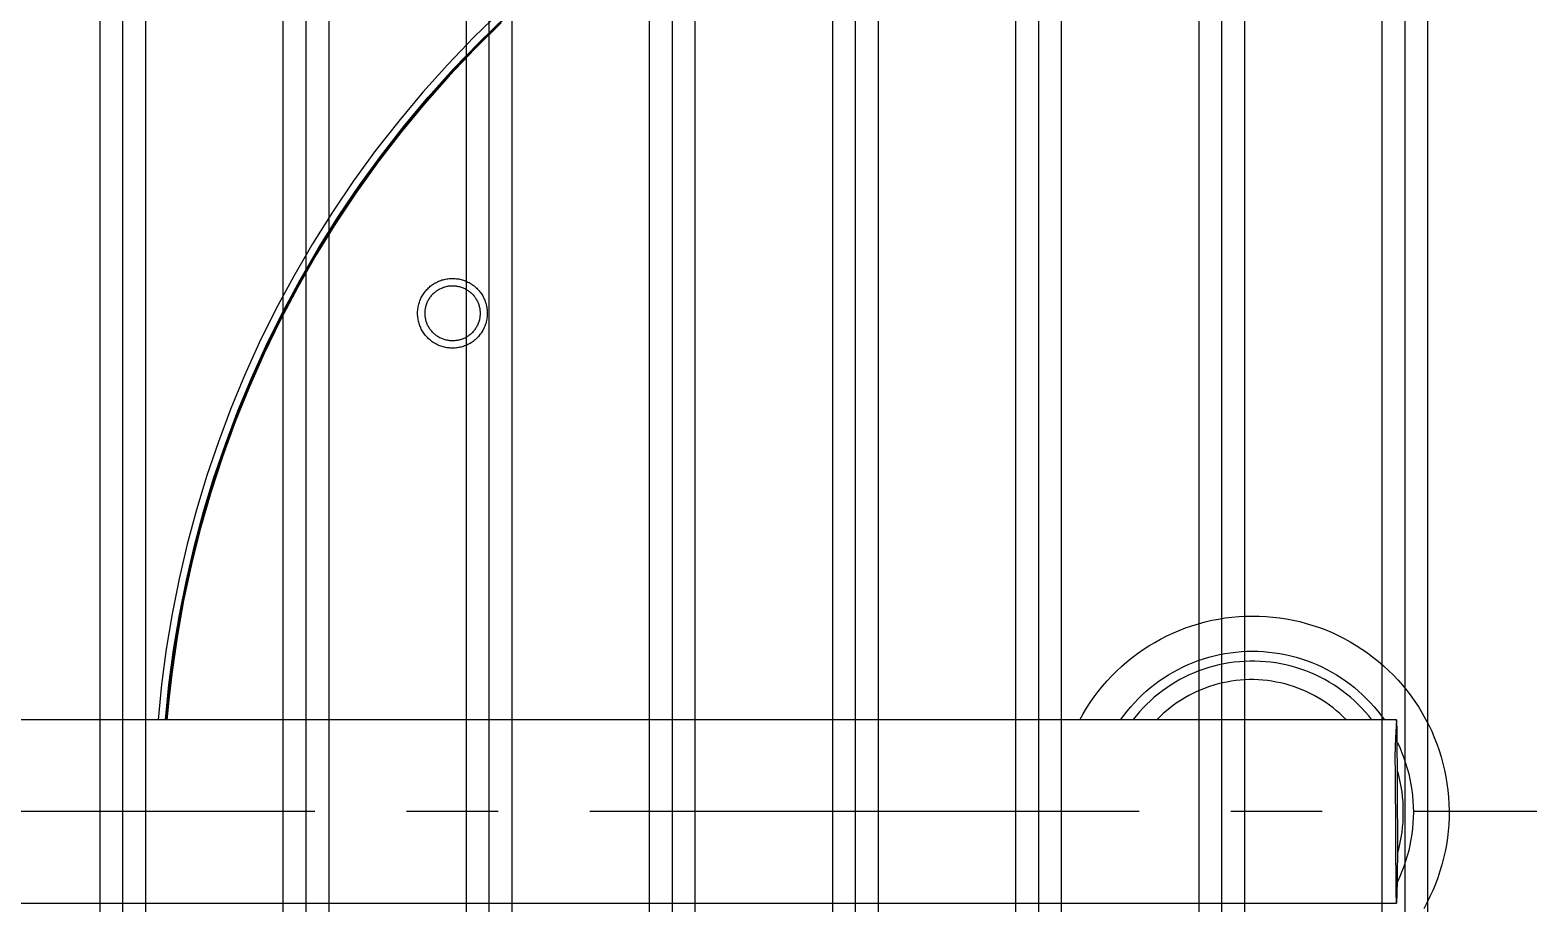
# Model space of a CAD drawing. Header units: inches. Extents: x -12478 to 399182, y -16583 to 525552.
# Drawn here: x 58400.9 to 58605.4, y 5633.4 to 5752.6 of the extents above; entities that cross this region are included whole.
import ezdxf

# ---------------------------------------------------------------- set-up
doc = ezdxf.new("R2010")
doc.units = ezdxf.units.IN
doc.header["$LTSCALE"] = 1000
doc.header["$MEASUREMENT"] = 0
doc.linetypes.add('CENTER2', pattern=[1.125, 0.75, -0.125, 0.125, -0.125])
doc.layers.add('8', color=8, linetype='Continuous')
doc.layers.add('A-ANNO-TXT3', color=252, linetype='Continuous')
doc.layers.add('Default', color=7, linetype='Continuous', true_color=0x000000)
doc.layers.add('Sanitary', color=253, linetype='Continuous', lineweight=0)

# ---------------------------------------------------------------- blocks, each defined once
blk = doc.blocks.new('Raindance S Showerpipe 300 1jet+thermostat 27114000 top')
at = {"layer": 'Default', "color": 0}
for p, q in [((328.28, -1071.24), (328.28, -1463.19)), ((353.28, -1463.19), (353.28, -1071.24)), ((358.13, -1294.62), (353.28, -1294.14)), ((353.28, -1295.14), (358.09, -1295.63)), ((358.09, -1295.73), (353.28, -1295.24)), ((356.42, -1295.64), (353.28, -1295.34)), ((359.55, -1296.01), (356.42, -1295.64)), ((358.09, -1295.63), (362.87, -1296.27)), ((362.87, -1296.37), (358.09, -1295.73)), ((362.96, -1295.27), (358.13, -1294.62)), ((364.58, -1296.74), (359.55, -1296.01)), ((362.87, -1296.27), (367.64, -1297.06)), ((367.64, -1297.17), (362.87, -1296.37)), ((367.76, -1296.07), (362.96, -1295.27)), ((372.54, -1297.03), (367.76, -1296.07)), ((369.58, -1297.64), (364.58, -1296.74)), ((367.64, -1297.06), (372.38, -1298.01)), ((372.37, -1298.12), (367.64, -1297.17)), ((374.54, -1298.71), (369.58, -1297.64)), ((377.07, -1299.22), (372.37, -1298.12)), ((372.38, -1298.01), (377.08, -1299.12)), ((377.28, -1298.14), (372.54, -1297.03)), ((381.98, -1299.4), (377.28, -1298.14)), ((379.47, -1299.95), (374.54, -1298.71)), ((381.74, -1300.48), (377.07, -1299.22)), ((377.08, -1299.12), (381.74, -1300.37)), ((384.35, -1301.35), (379.47, -1299.95)), ((381.74, -1300.37), (386.36, -1301.78)), ((386.36, -1301.88), (381.74, -1300.48)), ((386.64, -1300.82), (381.98, -1299.4)), ((389.18, -1302.93), (384.35, -1301.35)), ((386.36, -1301.78), (390.94, -1303.33)), ((390.93, -1303.44), (386.36, -1301.88)), ((391.25, -1302.38), (386.64, -1300.82)), ((395.81, -1304.1), (391.25, -1302.38)), ((393.96, -1304.66), (389.18, -1302.93)), ((395.45, -1305.14), (390.93, -1303.44)), ((390.94, -1303.33), (395.46, -1305.04)), ((400.31, -1305.96), (395.81, -1304.1)), ((398.67, -1306.56), (393.96, -1304.66)), ((399.91, -1306.99), (395.45, -1305.14)), ((395.46, -1305.04), (399.92, -1306.88)), ((403.31, -1308.62), (398.67, -1306.56)), ((404.75, -1307.97), (400.31, -1305.96)), ((404.31, -1308.98), (399.91, -1306.99)), ((399.92, -1306.88), (404.32, -1308.87)), ((407.89, -1310.84), (403.31, -1308.62)), ((409.34, -1310.24), (404.75, -1307.97)), ((408.94, -1311.26), (404.31, -1308.98)), ((404.32, -1308.87), (408.88, -1311.12)), ((413.85, -1312.66), (409.34, -1310.24)), ((412.38, -1313.21), (407.89, -1310.84)), ((408.88, -1311.12), (413.37, -1313.53)), ((413.49, -1313.7), (408.94, -1311.26)), ((418.28, -1315.23), (413.85, -1312.66)), ((416.79, -1315.73), (412.38, -1313.21)), ((413.37, -1313.53), (417.77, -1316.09)), ((417.94, -1316.3), (413.49, -1313.7)), ((421.11, -1318.4), (416.79, -1315.73)), ((417.77, -1316.09), (422.07, -1318.79)), ((422.31, -1319.05), (417.94, -1316.3)), ((422.62, -1317.95), (418.28, -1315.23)), ((425.34, -1321.22), (421.11, -1318.4)), ((422.07, -1318.79), (426.29, -1321.64)), ((426.86, -1320.82), (422.62, -1317.95)), ((426.58, -1321.96), (422.31, -1319.05)), ((431, -1323.84), (426.86, -1320.82)), ((429.47, -1324.18), (425.34, -1321.22)), ((426.29, -1321.64), (430.4, -1324.63)), ((430.74, -1325), (426.58, -1321.96)), ((433.49, -1327.28), (429.47, -1324.18)), ((430.4, -1324.63), (434.41, -1327.77)), ((434.8, -1328.19), (430.74, -1325)), ((435.04, -1326.99), (431, -1323.84)), ((438.97, -1330.28), (435.04, -1326.99)), ((437.41, -1330.52), (433.49, -1327.28)), ((434.41, -1327.77), (438.31, -1331.03)), ((438.74, -1331.52), (434.8, -1328.19)), ((405.21, -1331.19), (405.33, -1331.07)), ((405.33, -1331.07), (405.44, -1330.95)), ((405.44, -1330.95), (405.56, -1330.84)), ((405.56, -1330.84), (405.68, -1330.73)), ((405.68, -1330.73), (405.81, -1330.62)), ((405.81, -1330.62), (405.94, -1330.52)), ((405.94, -1330.52), (406.07, -1330.42)), ((406.07, -1330.42), (406.21, -1330.33)), ((406.21, -1330.33), (406.35, -1330.24)), ((406.35, -1330.24), (406.5, -1330.16)), ((406.5, -1330.16), (406.64, -1330.08)), ((406.64, -1330.08), (406.79, -1330.01)), ((406.75, -1331.19), (406.86, -1331.12)), ((406.79, -1330.01), (406.94, -1329.95)), ((406.86, -1331.12), (406.98, -1331.05)), ((406.94, -1329.95), (407.09, -1329.88)), ((406.98, -1331.05), (407.09, -1330.99)), ((407.09, -1329.88), (407.25, -1329.83)), ((407.09, -1330.99), (407.21, -1330.93)), ((407.21, -1330.93), (407.33, -1330.88)), ((407.25, -1329.83), (407.41, -1329.78)), ((407.33, -1330.88), (407.45, -1330.83)), ((407.41, -1329.78), (407.57, -1329.73)), ((407.45, -1330.83), (407.57, -1330.79)), ((407.57, -1329.73), (407.73, -1329.69)), ((407.57, -1330.79), (407.7, -1330.75)), ((407.7, -1330.75), (407.82, -1330.71)), ((407.73, -1329.69), (407.89, -1329.66)), ((407.82, -1330.71), (407.95, -1330.68)), ((407.89, -1329.66), (408.05, -1329.63)), ((407.95, -1330.68), (408.08, -1330.65)), ((408.05, -1329.63), (408.21, -1329.61)), ((408.08, -1330.65), (408.21, -1330.63)), ((408.21, -1329.61), (408.38, -1329.59)), ((408.21, -1330.63), (408.33, -1330.61)), ((408.33, -1330.61), (408.46, -1330.6)), ((408.38, -1329.59), (408.54, -1329.58)), ((408.46, -1330.6), (408.59, -1330.59)), ((408.54, -1329.58), (408.71, -1329.57)), ((408.59, -1330.59), (408.73, -1330.59)), ((408.71, -1329.57), (408.87, -1329.57)), ((408.73, -1330.59), (408.86, -1330.59)), ((408.86, -1330.59), (408.99, -1330.59)), ((408.87, -1329.57), (409.04, -1329.58)), ((408.99, -1330.59), (409.12, -1330.6)), ((409.04, -1329.58), (409.2, -1329.59)), ((409.12, -1330.6), (409.25, -1330.61)), ((409.2, -1329.59), (409.37, -1329.6)), ((409.25, -1330.61), (409.38, -1330.63)), ((409.37, -1329.6), (409.53, -1329.63)), ((409.38, -1330.63), (409.5, -1330.65)), ((409.5, -1330.65), (409.63, -1330.68)), ((409.53, -1329.63), (409.69, -1329.66)), ((409.63, -1330.68), (409.76, -1330.71)), ((409.69, -1329.66), (409.86, -1329.69)), ((409.76, -1330.71), (409.88, -1330.75)), ((409.86, -1329.69), (410.02, -1329.73)), ((409.88, -1330.75), (410.01, -1330.79)), ((410.01, -1330.79), (410.13, -1330.83)), ((410.02, -1329.73), (410.18, -1329.77)), ((410.13, -1330.83), (410.25, -1330.88)), ((410.18, -1329.77), (410.33, -1329.83)), ((410.25, -1330.88), (410.37, -1330.93)), ((410.33, -1329.83), (410.49, -1329.88)), ((410.37, -1330.93), (410.49, -1330.99)), ((410.49, -1329.88), (410.64, -1329.94)), ((410.49, -1330.99), (410.6, -1331.05)), ((410.6, -1331.05), (410.72, -1331.12)), ((410.64, -1329.94), (410.79, -1330.01)), ((410.72, -1331.12), (410.83, -1331.18)), ((410.79, -1330.01), (410.94, -1330.08)), ((410.94, -1330.08), (411.09, -1330.16)), ((411.09, -1330.16), (411.23, -1330.24)), ((411.23, -1330.24), (411.37, -1330.33)), ((411.37, -1330.33), (411.51, -1330.42)), ((411.51, -1330.42), (411.64, -1330.52)), ((411.64, -1330.52), (411.77, -1330.62)), ((411.77, -1330.62), (411.9, -1330.72)), ((411.9, -1330.72), (412.02, -1330.83)), ((412.02, -1330.83), (412.14, -1330.95)), ((412.14, -1330.95), (412.26, -1331.07)), ((412.26, -1331.07), (412.37, -1331.19)), ((441.21, -1333.89), (437.41, -1330.52)), ((438.31, -1331.03), (442.1, -1334.43)), ((442.78, -1333.7), (438.97, -1330.28)), ((404.16, -1333.23), (404.2, -1333.07)), ((404.2, -1333.07), (404.25, -1332.91)), ((404.25, -1332.91), (404.3, -1332.75)), ((404.3, -1332.75), (404.36, -1332.6)), ((404.36, -1332.6), (404.42, -1332.44)), ((404.42, -1332.44), (404.49, -1332.29)), ((404.49, -1332.29), (404.56, -1332.15)), ((404.56, -1332.15), (404.64, -1332)), ((404.64, -1332), (404.73, -1331.86)), ((404.73, -1331.86), (404.81, -1331.72)), ((404.81, -1331.72), (404.91, -1331.58)), ((404.91, -1331.58), (405.01, -1331.45)), ((405.01, -1331.45), (405.11, -1331.32)), ((405.11, -1331.32), (405.21, -1331.19)), ((405.2, -1333.22), (405.24, -1333.1)), ((405.24, -1333.1), (405.29, -1332.98)), ((405.29, -1332.98), (405.34, -1332.86)), ((405.34, -1332.86), (405.39, -1332.74)), ((405.39, -1332.74), (405.45, -1332.62)), ((405.45, -1332.62), (405.51, -1332.51)), ((405.51, -1332.51), (405.58, -1332.39)), ((405.58, -1332.39), (405.65, -1332.28)), ((405.65, -1332.28), (405.72, -1332.17)), ((405.72, -1332.17), (405.8, -1332.07)), ((405.8, -1332.07), (405.88, -1331.97)), ((405.88, -1331.97), (405.96, -1331.87)), ((405.96, -1331.87), (406.05, -1331.77)), ((406.05, -1331.77), (406.14, -1331.68)), ((406.14, -1331.68), (406.24, -1331.59)), ((406.24, -1331.59), (406.34, -1331.5)), ((406.34, -1331.5), (406.44, -1331.42)), ((406.44, -1331.42), (406.54, -1331.34)), ((406.54, -1331.34), (406.64, -1331.26)), ((406.64, -1331.26), (406.75, -1331.19)), ((410.83, -1331.18), (410.94, -1331.26)), ((410.94, -1331.26), (411.04, -1331.33)), ((411.04, -1331.33), (411.15, -1331.41)), ((411.15, -1331.41), (411.25, -1331.5)), ((411.25, -1331.5), (411.34, -1331.58)), ((411.34, -1331.58), (411.44, -1331.67)), ((411.44, -1331.67), (411.53, -1331.77)), ((411.53, -1331.77), (411.62, -1331.86)), ((411.62, -1331.86), (411.7, -1331.96)), ((411.7, -1331.96), (411.78, -1332.07)), ((411.78, -1332.07), (411.86, -1332.17)), ((411.86, -1332.17), (411.93, -1332.28)), ((411.93, -1332.28), (412, -1332.39)), ((412, -1332.39), (412.07, -1332.5)), ((412.07, -1332.5), (412.13, -1332.62)), ((412.13, -1332.62), (412.19, -1332.73)), ((412.19, -1332.73), (412.24, -1332.85)), ((412.24, -1332.85), (412.29, -1332.97)), ((412.29, -1332.97), (412.34, -1333.09)), ((412.34, -1333.09), (412.38, -1333.22)), ((412.37, -1331.19), (412.48, -1331.31)), ((412.38, -1333.22), (412.42, -1333.34)), ((412.48, -1331.31), (412.58, -1331.44)), ((412.58, -1331.44), (412.68, -1331.58)), ((412.68, -1331.58), (412.77, -1331.71)), ((412.77, -1331.71), (412.86, -1331.85)), ((412.86, -1331.85), (412.94, -1331.99)), ((412.94, -1331.99), (413.02, -1332.14)), ((413.02, -1332.14), (413.09, -1332.29)), ((413.09, -1332.29), (413.16, -1332.44)), ((413.16, -1332.44), (413.23, -1332.59)), ((413.23, -1332.59), (413.28, -1332.75)), ((413.28, -1332.75), (413.34, -1332.9)), ((413.34, -1332.9), (413.38, -1333.06)), ((413.38, -1333.06), (413.42, -1333.22)), ((413.42, -1333.22), (413.46, -1333.38)), ((442.57, -1334.98), (438.74, -1331.52)), ((404.03, -1334.37), (404.04, -1334.21)), ((404.04, -1334.54), (404.03, -1334.37)), ((404.04, -1334.04), (404.06, -1333.88)), ((404.04, -1334.21), (404.04, -1334.04)), ((404.05, -1334.7), (404.04, -1334.54)), ((404.06, -1334.87), (404.05, -1334.7)), ((404.06, -1333.88), (404.07, -1333.72)), ((404.09, -1335.03), (404.06, -1334.87)), ((404.07, -1333.72), (404.1, -1333.55)), ((404.11, -1335.2), (404.09, -1335.03)), ((404.1, -1333.55), (404.13, -1333.39)), ((404.15, -1335.36), (404.11, -1335.2)), ((404.13, -1333.39), (404.16, -1333.23)), ((405.03, -1334.25), (405.04, -1334.12)), ((405.03, -1334.38), (405.03, -1334.25)), ((405.04, -1334.51), (405.03, -1334.38)), ((405.04, -1334.12), (405.05, -1333.99)), ((405.04, -1334.64), (405.04, -1334.51)), ((405.06, -1334.77), (405.04, -1334.64)), ((405.05, -1333.99), (405.06, -1333.86)), ((405.06, -1333.86), (405.08, -1333.73)), ((405.07, -1334.9), (405.06, -1334.77)), ((405.1, -1335.03), (405.07, -1334.9)), ((405.08, -1333.73), (405.11, -1333.6)), ((405.12, -1335.16), (405.1, -1335.03)), ((405.11, -1333.6), (405.13, -1333.47)), ((405.15, -1335.28), (405.12, -1335.16)), ((405.13, -1333.47), (405.17, -1333.35)), ((405.17, -1333.35), (405.2, -1333.22)), ((412.42, -1333.34), (412.45, -1333.47)), ((412.47, -1335.15), (412.44, -1335.28)), ((412.45, -1333.47), (412.48, -1333.6)), ((412.49, -1335.02), (412.47, -1335.15)), ((412.48, -1333.6), (412.5, -1333.73)), ((412.51, -1334.9), (412.49, -1335.02)), ((412.5, -1333.73), (412.52, -1333.85)), ((412.53, -1334.77), (412.51, -1334.9)), ((412.52, -1333.85), (412.54, -1333.98)), ((412.54, -1334.64), (412.53, -1334.77)), ((412.54, -1333.98), (412.55, -1334.11)), ((412.55, -1334.51), (412.54, -1334.64)), ((412.55, -1334.11), (412.55, -1334.25)), ((412.55, -1334.25), (412.55, -1334.38)), ((412.55, -1334.38), (412.55, -1334.51)), ((413.48, -1335.19), (413.44, -1335.35)), ((413.46, -1333.38), (413.49, -1333.55)), ((413.5, -1335.03), (413.48, -1335.19)), ((413.49, -1333.55), (413.51, -1333.71)), ((413.52, -1334.86), (413.5, -1335.03)), ((413.51, -1333.71), (413.53, -1333.87)), ((413.54, -1334.7), (413.52, -1334.86)), ((413.53, -1333.87), (413.55, -1334.04)), ((413.55, -1334.53), (413.54, -1334.7)), ((413.55, -1334.04), (413.55, -1334.2)), ((413.55, -1334.2), (413.55, -1334.37)), ((413.55, -1334.37), (413.55, -1334.53)), ((444.9, -1337.38), (441.21, -1333.89)), ((442.1, -1334.43), (445.77, -1337.96)), ((446.28, -1338.58), (442.57, -1334.98)), ((446.47, -1337.25), (442.78, -1333.7)), ((404.18, -1335.52), (404.15, -1335.36)), ((404.23, -1335.68), (404.18, -1335.52)), ((404.28, -1335.84), (404.23, -1335.68)), ((404.33, -1335.99), (404.28, -1335.84)), ((404.39, -1336.14), (404.33, -1335.99)), ((404.46, -1336.3), (404.39, -1336.14)), ((404.53, -1336.45), (404.46, -1336.3)), ((404.61, -1336.59), (404.53, -1336.45)), ((404.69, -1336.74), (404.61, -1336.59)), ((404.77, -1336.88), (404.69, -1336.74)), ((404.86, -1337.02), (404.77, -1336.88)), ((404.96, -1337.15), (404.86, -1337.02)), ((405.06, -1337.28), (404.96, -1337.15)), ((405.16, -1337.41), (405.06, -1337.28)), ((405.19, -1335.41), (405.15, -1335.28)), ((405.23, -1335.53), (405.19, -1335.41)), ((405.27, -1335.66), (405.23, -1335.53)), ((405.32, -1335.78), (405.27, -1335.66)), ((405.37, -1335.9), (405.32, -1335.78)), ((405.42, -1336.02), (405.37, -1335.9)), ((405.48, -1336.13), (405.42, -1336.02)), ((405.55, -1336.25), (405.48, -1336.13)), ((405.62, -1336.36), (405.55, -1336.25)), ((405.69, -1336.47), (405.62, -1336.36)), ((405.76, -1336.57), (405.69, -1336.47)), ((405.84, -1336.68), (405.76, -1336.57)), ((405.93, -1336.78), (405.84, -1336.68)), ((406.01, -1336.88), (405.93, -1336.78)), ((406.1, -1336.97), (406.01, -1336.88)), ((406.19, -1337.06), (406.1, -1336.97)), ((406.29, -1337.15), (406.19, -1337.06)), ((406.39, -1337.24), (406.29, -1337.15)), ((406.49, -1337.32), (406.39, -1337.24)), ((411.2, -1337.23), (411.1, -1337.32)), ((411.3, -1337.15), (411.2, -1337.23)), ((411.4, -1337.06), (411.3, -1337.15)), ((411.49, -1336.97), (411.4, -1337.06)), ((411.58, -1336.87), (411.49, -1336.97)), ((411.66, -1336.77), (411.58, -1336.87)), ((411.75, -1336.67), (411.66, -1336.77)), ((411.82, -1336.57), (411.75, -1336.67)), ((411.9, -1336.46), (411.82, -1336.57)), ((411.97, -1336.35), (411.9, -1336.46)), ((412.04, -1336.24), (411.97, -1336.35)), ((412.1, -1336.13), (412.04, -1336.24)), ((412.16, -1336.01), (412.1, -1336.13)), ((412.22, -1335.89), (412.16, -1336.01)), ((412.27, -1335.77), (412.22, -1335.89)), ((412.32, -1335.65), (412.27, -1335.77)), ((412.36, -1335.53), (412.32, -1335.65)), ((412.4, -1335.41), (412.36, -1335.53)), ((412.44, -1335.28), (412.4, -1335.41)), ((412.53, -1337.28), (412.43, -1337.4)), ((412.63, -1337.15), (412.53, -1337.28)), ((412.73, -1337.01), (412.63, -1337.15)), ((412.82, -1336.87), (412.73, -1337.01)), ((412.9, -1336.73), (412.82, -1336.87)), ((412.99, -1336.59), (412.9, -1336.73)), ((413.06, -1336.44), (412.99, -1336.59)), ((413.13, -1336.29), (413.06, -1336.44)), ((413.2, -1336.14), (413.13, -1336.29)), ((413.26, -1335.99), (413.2, -1336.14)), ((413.31, -1335.83), (413.26, -1335.99)), ((413.36, -1335.67), (413.31, -1335.83)), ((413.41, -1335.51), (413.36, -1335.67)), ((413.44, -1335.35), (413.41, -1335.51)), ((450.04, -1340.92), (446.47, -1337.25)), ((405.27, -1337.53), (405.16, -1337.41)), ((405.39, -1337.65), (405.27, -1337.53)), ((405.5, -1337.77), (405.39, -1337.65)), ((405.63, -1337.88), (405.5, -1337.77)), ((405.75, -1337.99), (405.63, -1337.88)), ((405.88, -1338.09), (405.75, -1337.99)), ((406.01, -1338.19), (405.88, -1338.09)), ((406.15, -1338.29), (406.01, -1338.19)), ((406.29, -1338.38), (406.15, -1338.29)), ((406.43, -1338.46), (406.29, -1338.38)), ((406.57, -1338.54), (406.43, -1338.46)), ((406.6, -1337.4), (406.49, -1337.32)), ((406.72, -1338.61), (406.57, -1338.54)), ((406.7, -1337.47), (406.6, -1337.4)), ((406.81, -1337.54), (406.7, -1337.47)), ((406.87, -1338.68), (406.72, -1338.61)), ((406.92, -1337.61), (406.81, -1337.54)), ((407.02, -1338.75), (406.87, -1338.68)), ((407.04, -1337.67), (406.92, -1337.61)), ((407.18, -1338.81), (407.02, -1338.75)), ((407.15, -1337.73), (407.04, -1337.67)), ((407.27, -1337.79), (407.15, -1337.73)), ((407.33, -1338.86), (407.18, -1338.81)), ((407.39, -1337.84), (407.27, -1337.79)), ((407.49, -1338.91), (407.33, -1338.86)), ((407.52, -1337.88), (407.39, -1337.84)), ((407.65, -1338.95), (407.49, -1338.91)), ((407.64, -1337.92), (407.52, -1337.88)), ((407.76, -1337.96), (407.64, -1337.92)), ((407.81, -1338.99), (407.65, -1338.95)), ((407.89, -1338), (407.76, -1337.96)), ((407.98, -1339.02), (407.81, -1338.99)), ((408.02, -1338.02), (407.89, -1338)), ((408.14, -1339.04), (407.98, -1339.02)), ((408.15, -1338.05), (408.02, -1338.02)), ((408.3, -1339.06), (408.14, -1339.04)), ((408.27, -1338.07), (408.15, -1338.05)), ((408.4, -1338.09), (408.27, -1338.07)), ((408.47, -1339.08), (408.3, -1339.06)), ((408.53, -1338.1), (408.4, -1338.09)), ((408.63, -1339.09), (408.47, -1339.08)), ((408.66, -1338.1), (408.53, -1338.1)), ((408.8, -1339.09), (408.63, -1339.09)), ((408.8, -1338.11), (408.66, -1338.1)), ((408.93, -1338.1), (408.8, -1338.11)), ((408.96, -1339.09), (408.8, -1339.09)), ((409.06, -1338.1), (408.93, -1338.1)), ((409.13, -1339.08), (408.96, -1339.09)), ((409.19, -1338.09), (409.06, -1338.1)), ((409.29, -1339.06), (409.13, -1339.08)), ((409.32, -1338.07), (409.19, -1338.09)), ((409.46, -1339.04), (409.29, -1339.06)), ((409.44, -1338.05), (409.32, -1338.07)), ((409.57, -1338.02), (409.44, -1338.05)), ((409.62, -1339.02), (409.46, -1339.04)), ((409.7, -1337.99), (409.57, -1338.02)), ((409.78, -1338.99), (409.62, -1339.02)), ((409.83, -1337.96), (409.7, -1337.99)), ((409.94, -1338.95), (409.78, -1338.99)), ((409.95, -1337.92), (409.83, -1337.96)), ((410.1, -1338.91), (409.94, -1338.95)), ((410.07, -1337.88), (409.95, -1337.92)), ((410.2, -1337.83), (410.07, -1337.88)), ((410.26, -1338.86), (410.1, -1338.91)), ((410.32, -1337.78), (410.2, -1337.83)), ((410.42, -1338.81), (410.26, -1338.86)), ((410.43, -1337.73), (410.32, -1337.78)), ((410.57, -1338.75), (410.42, -1338.81)), ((410.55, -1337.67), (410.43, -1337.73)), ((410.67, -1337.61), (410.55, -1337.67)), ((410.72, -1338.68), (410.57, -1338.75)), ((410.78, -1337.54), (410.67, -1337.61)), ((410.87, -1338.61), (410.72, -1338.68)), ((410.89, -1337.47), (410.78, -1337.54)), ((411.02, -1338.54), (410.87, -1338.61)), ((410.99, -1337.39), (410.89, -1337.47)), ((411.1, -1337.32), (410.99, -1337.39)), ((411.17, -1338.46), (411.02, -1338.54)), ((411.31, -1338.37), (411.17, -1338.46)), ((411.45, -1338.28), (411.31, -1338.37)), ((411.58, -1338.19), (411.45, -1338.28)), ((411.71, -1338.09), (411.58, -1338.19)), ((411.84, -1337.99), (411.71, -1338.09)), ((411.97, -1337.88), (411.84, -1337.99)), ((412.09, -1337.77), (411.97, -1337.88)), ((412.21, -1337.65), (412.09, -1337.77)), ((412.32, -1337.53), (412.21, -1337.65)), ((412.43, -1337.4), (412.32, -1337.53)), ((448.46, -1341), (444.9, -1337.38)), ((445.77, -1337.96), (449.31, -1341.6)), ((449.85, -1342.3), (446.28, -1338.58)), ((353.28, -1419.95), (354.1, -1420.41)), ((354.1, -1420.41), (354.89, -1420.89)), ((354.89, -1420.89), (355.68, -1421.39)), ((355.68, -1421.39), (356.44, -1421.93)), ((356.44, -1421.93), (357.18, -1422.49)), ((357.18, -1422.49), (357.91, -1423.08)), ((357.91, -1423.08), (358.61, -1423.69)), ((358.61, -1423.69), (359.29, -1424.32)), ((359.29, -1424.32), (359.95, -1424.98)), ((359.95, -1424.98), (360.59, -1425.66)), ((353.28, -1425.52), (353.89, -1425.96)), ((353.84, -1427.64), (353.28, -1427.19)), ((353.89, -1425.96), (354.49, -1426.43)), ((354.49, -1426.43), (355.07, -1426.91)), ((355.07, -1426.91), (355.63, -1427.41)), ((360.59, -1425.66), (361.2, -1426.37)), ((361.2, -1426.37), (361.79, -1427.09)), ((361.79, -1427.09), (362.35, -1427.83)), ((354.38, -1428.1), (353.84, -1427.64)), ((354.9, -1428.58), (354.38, -1428.1)), ((355.41, -1429.08), (354.9, -1428.58)), ((355.9, -1429.59), (355.41, -1429.08)), ((355.63, -1427.41), (356.17, -1427.93)), ((356.17, -1427.93), (356.7, -1428.47)), ((356.7, -1428.47), (357.2, -1429.03)), ((357.2, -1429.03), (357.69, -1429.61)), ((362.35, -1427.83), (362.88, -1428.6)), ((362.88, -1428.6), (363.39, -1429.38)), ((353.72, -1430.89), (353.28, -1430.46)), ((354.14, -1431.34), (353.72, -1430.89)), ((354.54, -1431.8), (354.14, -1431.34)), ((356.37, -1430.13), (355.9, -1429.59)), ((356.82, -1430.67), (356.37, -1430.13)), ((357.25, -1431.24), (356.82, -1430.67)), ((357.67, -1431.82), (357.25, -1431.24)), ((357.69, -1429.61), (358.16, -1430.2)), ((358.16, -1430.2), (358.61, -1430.8)), ((358.61, -1430.8), (359.03, -1431.43)), ((363.39, -1429.38), (363.87, -1430.18)), ((363.87, -1430.18), (364.32, -1430.99)), ((364.32, -1430.99), (364.75, -1431.82)), ((354.93, -1432.28), (354.54, -1431.8)), ((355.3, -1432.77), (354.93, -1432.28)), ((355.66, -1433.27), (355.3, -1432.77)), ((355.99, -1433.79), (355.66, -1433.27)), ((358.06, -1432.41), (357.67, -1431.82)), ((358.43, -1433.01), (358.06, -1432.41)), ((358.79, -1433.63), (358.43, -1433.01)), ((359.03, -1431.43), (359.44, -1432.06)), ((359.44, -1432.06), (359.82, -1432.71)), ((359.82, -1432.71), (360.18, -1433.37)), ((360.18, -1433.37), (360.51, -1434.05)), ((364.75, -1431.82), (365.14, -1432.67)), ((365.14, -1432.67), (365.51, -1433.52)), ((356.31, -1434.31), (355.99, -1433.79)), ((356.62, -1434.85), (356.31, -1434.31)), ((356.9, -1435.4), (356.62, -1434.85)), ((357.16, -1435.95), (356.9, -1435.4)), ((359.12, -1434.26), (358.79, -1433.63)), ((359.42, -1434.9), (359.12, -1434.26)), ((359.71, -1435.55), (359.42, -1434.9)), ((360.51, -1434.05), (360.83, -1434.73)), ((360.83, -1434.73), (361.12, -1435.43)), ((361.12, -1435.43), (361.38, -1436.13)), ((365.51, -1433.52), (365.84, -1434.39)), ((365.84, -1434.39), (366.15, -1435.27)), ((366.15, -1435.27), (366.42, -1436.16)), ((357.41, -1436.51), (357.16, -1435.95)), ((357.63, -1437.09), (357.41, -1436.51)), ((357.84, -1437.67), (357.63, -1437.09)), ((359.97, -1436.21), (359.71, -1435.55)), ((360.21, -1436.88), (359.97, -1436.21)), ((360.43, -1437.56), (360.21, -1436.88)), ((361.38, -1436.13), (361.63, -1436.85)), ((361.63, -1436.85), (361.84, -1437.57)), ((366.42, -1436.16), (366.66, -1437.06)), ((366.66, -1437.06), (366.88, -1437.97)), ((358.03, -1438.25), (357.84, -1437.67)), ((358.19, -1438.84), (358.03, -1438.25)), ((358.34, -1439.44), (358.19, -1438.84)), ((358.46, -1440.04), (358.34, -1439.44)), ((360.63, -1438.24), (360.43, -1437.56)), ((360.8, -1438.93), (360.63, -1438.24)), ((360.94, -1439.63), (360.8, -1438.93)), ((361.84, -1437.57), (362.03, -1438.3)), ((362.03, -1438.3), (362.2, -1439.03)), ((362.2, -1439.03), (362.34, -1439.77)), ((366.88, -1437.97), (367.05, -1438.88)), ((367.05, -1438.88), (367.2, -1439.8)), ((358.57, -1440.65), (358.46, -1440.04)), ((358.65, -1441.26), (358.57, -1440.65)), ((358.72, -1441.87), (358.65, -1441.26)), ((361.06, -1440.33), (360.94, -1439.63)), ((361.16, -1441.03), (361.06, -1440.33)), ((361.23, -1441.74), (361.16, -1441.03)), ((362.34, -1439.77), (362.46, -1440.52)), ((362.46, -1440.52), (362.55, -1441.27)), ((362.55, -1441.27), (362.61, -1442.02)), ((367.2, -1439.8), (367.32, -1440.73)), ((367.32, -1440.73), (367.4, -1441.66)), ((358.76, -1442.49), (358.72, -1441.87)), ((358.78, -1443.1), (358.76, -1442.49)), ((358.78, -1443.71), (358.78, -1443.1)), ((361.28, -1442.45), (361.23, -1441.74)), ((361.31, -1443.16), (361.28, -1442.45)), ((361.31, -1443.87), (361.31, -1443.16)), ((362.61, -1442.02), (362.65, -1442.77)), ((362.65, -1442.77), (362.66, -1443.52)), ((362.66, -1443.52), (362.65, -1444.28)), ((367.4, -1441.66), (367.45, -1442.59)), ((367.45, -1442.59), (367.47, -1443.52)), ((367.47, -1443.52), (367.46, -1444.45)), ((358.57, -1446.16), (358.65, -1445.56)), ((358.65, -1445.56), (358.72, -1444.94)), ((358.72, -1444.94), (358.76, -1444.33)), ((358.76, -1444.33), (358.78, -1443.71)), ((361.16, -1446), (361.23, -1445.29)), ((361.23, -1445.29), (361.28, -1444.58)), ((361.28, -1444.58), (361.31, -1443.87)), ((362.61, -1445.03), (362.55, -1445.78)), ((362.65, -1444.28), (362.61, -1445.03)), ((367.41, -1445.38), (367.33, -1446.31)), ((367.46, -1444.45), (367.41, -1445.38)), ((358.19, -1447.97), (358.34, -1447.37)), ((358.34, -1447.37), (358.46, -1446.77)), ((358.46, -1446.77), (358.57, -1446.16)), ((360.8, -1448.1), (360.94, -1447.4)), ((360.94, -1447.4), (361.06, -1446.7)), ((361.06, -1446.7), (361.16, -1446)), ((362.34, -1447.27), (362.2, -1448.01)), ((362.46, -1446.53), (362.34, -1447.27)), ((362.55, -1445.78), (362.46, -1446.53)), ((367.22, -1447.24), (367.08, -1448.16)), ((367.33, -1446.31), (367.22, -1447.24)), ((357.41, -1450.3), (357.63, -1449.73)), ((357.63, -1449.73), (357.84, -1449.15)), ((357.84, -1449.15), (358.03, -1448.56)), ((358.03, -1448.56), (358.19, -1447.97)), ((360.21, -1450.15), (360.43, -1449.47)), ((360.43, -1449.47), (360.63, -1448.79)), ((360.63, -1448.79), (360.8, -1448.1)), ((361.84, -1449.48), (361.63, -1450.2)), ((362.03, -1448.75), (361.84, -1449.48)), ((362.2, -1448.01), (362.03, -1448.75)), ((366.9, -1449.07), (366.7, -1449.98)), ((367.08, -1448.16), (366.9, -1449.07)), ((356.62, -1451.97), (356.9, -1451.42)), ((356.9, -1451.42), (357.16, -1450.86)), ((357.16, -1450.86), (357.41, -1450.3)), ((359.42, -1452.13), (359.71, -1451.48)), ((359.71, -1451.48), (359.97, -1450.82)), ((359.97, -1450.82), (360.21, -1450.15)), ((361.12, -1451.62), (360.83, -1452.32)), ((361.38, -1450.91), (361.12, -1451.62)), ((361.63, -1450.2), (361.38, -1450.91)), ((366.19, -1451.77), (365.89, -1452.66)), ((366.46, -1450.88), (366.19, -1451.77)), ((366.7, -1449.98), (366.46, -1450.88)), ((355.3, -1454.04), (355.66, -1453.54)), ((355.66, -1453.54), (355.99, -1453.03)), ((355.99, -1453.03), (356.31, -1452.5)), ((356.31, -1452.5), (356.62, -1451.97)), ((358.43, -1454.02), (358.79, -1453.4)), ((358.79, -1453.4), (359.12, -1452.77)), ((359.12, -1452.77), (359.42, -1452.13)), ((360.18, -1453.67), (359.82, -1454.34)), ((360.51, -1453), (360.18, -1453.67)), ((360.83, -1452.32), (360.51, -1453)), ((365.56, -1453.53), (365.2, -1454.39)), ((365.89, -1452.66), (365.56, -1453.53)), ((353.72, -1455.92), (354.14, -1455.47)), ((354.14, -1455.47), (354.54, -1455.01)), ((354.54, -1455.01), (354.93, -1454.53)), ((354.93, -1454.53), (355.3, -1454.04)), ((356.82, -1456.36), (357.25, -1455.79)), ((357.25, -1455.79), (357.67, -1455.22)), ((357.67, -1455.22), (358.06, -1454.62)), ((358.06, -1454.62), (358.43, -1454.02)), ((359.03, -1455.62), (358.61, -1456.24)), ((359.44, -1454.99), (359.03, -1455.62)), ((359.82, -1454.34), (359.44, -1454.99)), ((364.81, -1455.23), (364.39, -1456.06)), ((365.2, -1454.39), (364.81, -1455.23)), ((353.28, -1456.36), (353.72, -1455.92)), ((354.9, -1458.45), (355.41, -1457.95)), ((355.41, -1457.95), (355.9, -1457.44)), ((355.9, -1457.44), (356.37, -1456.91)), ((356.37, -1456.91), (356.82, -1456.36)), ((357.69, -1457.44), (357.2, -1458.02)), ((358.16, -1456.85), (357.69, -1457.44)), ((358.61, -1456.24), (358.16, -1456.85)), ((363.46, -1457.68), (362.96, -1458.47)), ((363.94, -1456.88), (363.46, -1457.68)), ((364.39, -1456.06), (363.94, -1456.88)), ((353.28, -1459.84), (353.84, -1459.4)), ((353.84, -1459.4), (354.38, -1458.93)), ((354.38, -1458.93), (354.9, -1458.45)), ((355.63, -1459.64), (355.07, -1460.14)), ((356.17, -1459.11), (355.63, -1459.64)), ((356.7, -1458.57), (356.17, -1459.11)), ((357.2, -1458.02), (356.7, -1458.57)), ((361.87, -1459.98), (361.29, -1460.7)), ((362.43, -1459.23), (361.87, -1459.98)), ((362.96, -1458.47), (362.43, -1459.23)), ((353.89, -1461.08), (353.28, -1461.53)), ((354.49, -1460.62), (353.89, -1461.08)), ((355.07, -1460.14), (354.49, -1460.62)), ((360.68, -1461.41), (360.05, -1462.1)), ((361.29, -1460.7), (360.68, -1461.41)), ((328.29, -1463.18), (328.28, -1463.18)), ((328.28, -1463.18), (328.28, -1463.18)), ((328.28, -1463.18), (328.28, -1463.18)), ((328.28, -1463.18), (328.28, -1463.19)), ((328.28, -1463.19), (328.28, -1463.19)), ((328.28, -1463.19), (328.28, -1463.19)), ((328.28, -1463.19), (328.28, -1463.19)), ((328.28, -1463.19), (328.29, -1463.19)), ((328.3, -1463.18), (328.29, -1463.18)), ((328.29, -1463.18), (328.29, -1463.18)), ((328.29, -1463.18), (328.29, -1463.18)), ((328.29, -1463.18), (328.29, -1463.18)), ((328.29, -1463.19), (328.29, -1463.19)), ((328.29, -1463.19), (328.29, -1463.19)), ((328.29, -1463.19), (328.29, -1463.2)), ((328.29, -1463.2), (328.3, -1463.2)), ((328.31, -1463.17), (328.3, -1463.17)), ((328.3, -1463.17), (328.3, -1463.18)), ((328.3, -1463.2), (328.3, -1463.2)), ((328.3, -1463.2), (328.31, -1463.2)), ((328.32, -1463.17), (328.31, -1463.17)), ((328.31, -1463.17), (328.31, -1463.17)), ((328.31, -1463.2), (328.31, -1463.2)), ((328.31, -1463.2), (328.32, -1463.2)), ((328.34, -1463.17), (328.32, -1463.17)), ((328.32, -1463.17), (328.32, -1463.17)), ((328.32, -1463.2), (328.32, -1463.2)), ((328.32, -1463.2), (328.34, -1463.21)), ((328.35, -1463.16), (328.34, -1463.17)), ((328.34, -1463.21), (328.35, -1463.21)), ((328.37, -1463.16), (328.35, -1463.16)), ((328.35, -1463.21), (328.39, -1463.22)), ((328.41, -1463.16), (328.37, -1463.16)), ((328.39, -1463.22), (328.44, -1463.22)), ((328.51, -1463.14), (328.41, -1463.16)), ((328.44, -1463.22), (328.56, -1463.23)), ((328.63, -1463.13), (328.51, -1463.14)), ((328.56, -1463.23), (328.71, -1463.24)), ((329.37, -1463.1), (328.63, -1463.13)), ((328.71, -1463.24), (329.1, -1463.26)), ((329.1, -1463.26), (331.84, -1463.34)), ((345.88, -1462.99), (329.37, -1463.1)), ((331.89, -1463.64), (331.2, -1463.33)), ((331.84, -1463.34), (335.68, -1463.39)), ((332.59, -1463.93), (331.89, -1463.64)), ((333.29, -1464.2), (332.59, -1463.93)), ((335.22, -1463.38), (335.89, -1463.55)), ((335.68, -1463.39), (352.19, -1463.28)), ((335.89, -1463.55), (336.57, -1463.7)), ((336.57, -1463.7), (337.25, -1463.83)), ((337.25, -1463.83), (337.94, -1463.94)), ((337.94, -1463.94), (338.62, -1464.02)), ((338.62, -1464.02), (339.31, -1464.08)), ((339.31, -1464.08), (340.01, -1464.11)), ((341.39, -1464.11), (342.08, -1464.08)), ((342.08, -1464.08), (342.77, -1464.02)), ((342.77, -1464.02), (343.46, -1463.94)), ((343.46, -1463.94), (344.15, -1463.83)), ((344.15, -1463.83), (344.83, -1463.71)), ((344.83, -1463.71), (345.51, -1463.56)), ((345.51, -1463.56), (346.18, -1463.38)), ((348.35, -1462.98), (345.88, -1462.99)), ((348.81, -1463.93), (348.1, -1464.2)), ((350.82, -1463.05), (348.35, -1462.98)), ((349.5, -1463.64), (348.81, -1463.93)), ((350.19, -1463.33), (349.5, -1463.64)), ((353.28, -1463.19), (350.82, -1463.05)), ((352.19, -1463.28), (353.28, -1463.19)), ((358.01, -1464.01), (357.29, -1464.6)), ((358.71, -1463.4), (358.01, -1464.01)), ((359.39, -1462.76), (358.71, -1463.4)), ((360.05, -1462.1), (359.39, -1462.76)), ((334.01, -1464.44), (333.29, -1464.2)), ((334.73, -1464.66), (334.01, -1464.44)), ((335.46, -1464.85), (334.73, -1464.66)), ((336.2, -1465.02), (335.46, -1464.85)), ((336.94, -1465.16), (336.2, -1465.02)), ((337.69, -1465.28), (336.94, -1465.16)), ((338.44, -1465.37), (337.69, -1465.28)), ((339.19, -1465.43), (338.44, -1465.37)), ((339.94, -1465.47), (339.19, -1465.43)), ((340.7, -1465.49), (339.94, -1465.47)), ((340.01, -1464.11), (340.7, -1464.12)), ((340.7, -1464.12), (341.39, -1464.11)), ((341.45, -1465.47), (340.7, -1465.49)), ((342.21, -1465.43), (341.45, -1465.47)), ((342.96, -1465.37), (342.21, -1465.43)), ((343.71, -1465.28), (342.96, -1465.37)), ((344.45, -1465.16), (343.71, -1465.28)), ((345.2, -1465.02), (344.45, -1465.16)), ((345.93, -1464.85), (345.2, -1465.02)), ((346.66, -1464.66), (345.93, -1464.85)), ((347.39, -1464.44), (346.66, -1464.66)), ((348.1, -1464.2), (347.39, -1464.44)), ((355.79, -1465.71), (355.01, -1466.22)), ((356.55, -1465.17), (355.79, -1465.71)), ((357.29, -1464.6), (356.55, -1465.17)), ((328.33, -1467.34), (327.51, -1466.9)), ((329.16, -1467.76), (328.33, -1467.34)), ((330.01, -1468.14), (329.16, -1467.76)), ((330.87, -1468.5), (330.01, -1468.14)), ((351.73, -1467.99), (350.88, -1468.35)), ((352.57, -1467.59), (351.73, -1467.99)), ((353.4, -1467.16), (352.57, -1467.59)), ((354.22, -1466.7), (353.4, -1467.16)), ((355.01, -1466.22), (354.22, -1466.7)), ((331.75, -1468.83), (330.87, -1468.5)), ((332.63, -1469.12), (331.75, -1468.83)), ((333.52, -1469.39), (332.63, -1469.12)), ((334.42, -1469.62), (333.52, -1469.39)), ((335.33, -1469.83), (334.42, -1469.62)), ((336.25, -1470), (335.33, -1469.83)), ((337.17, -1470.13), (336.25, -1470)), ((338.1, -1470.24), (337.17, -1470.13)), ((343.68, -1470.2), (342.75, -1470.29)), ((344.6, -1470.08), (343.68, -1470.2)), ((345.52, -1469.93), (344.6, -1470.08)), ((346.44, -1469.74), (345.52, -1469.93)), ((347.34, -1469.53), (346.44, -1469.74)), ((348.24, -1469.28), (347.34, -1469.53)), ((349.13, -1469), (348.24, -1469.28)), ((350.01, -1468.69), (349.13, -1469)), ((350.88, -1468.35), (350.01, -1468.69)), ((339.03, -1470.31), (338.1, -1470.24)), ((339.96, -1470.36), (339.03, -1470.31)), ((340.89, -1470.37), (339.96, -1470.36)), ((341.82, -1470.34), (340.89, -1470.37)), ((342.75, -1470.29), (341.82, -1470.34))]:
    blk.add_line(p, q, dxfattribs=at)

msp = doc.modelspace()

# ---------------------------------------------------------------- hatches: boundary and pattern name
at = {"layer": '8'}
h = msp.add_hatch(dxfattribs=at)
h.set_pattern_fill('PLAST', color=8, scale=100, angle=90)
h.set_pattern_definition([(90, (46791.716, 0), (-25, 2e-15), []), (90, (46788.591, 2e-16), (-25, 2e-15), []), (90, (46785.466, 4e-16), (-25, 2e-15), [])])
h.paths.add_polyline_path([(58099.34, 6224.53), (59764.34, 6224.53), (59764.34, 5067.31), (58099.34, 5067.31)])

# ---------------------------------------------------------------- linework, layer by layer
at = {"layer": 'A-ANNO-TXT3', "linetype": 'CENTER2', "ltscale": 0.1}
msp.add_line((58777.31, 5645.92, 0), (58010.62, 5645.92, 0), dxfattribs=at)

# ---------------------------------------------------------------- block references
at = {"layer": 'Sanitary', "rotation": 90}
msp.add_blockref('Raindance S Showerpipe 300 1jet+thermostat 27114000 top', (57124.25, 5305.13, 0), dxfattribs=at)

doc.saveas('drawing.dxf')
